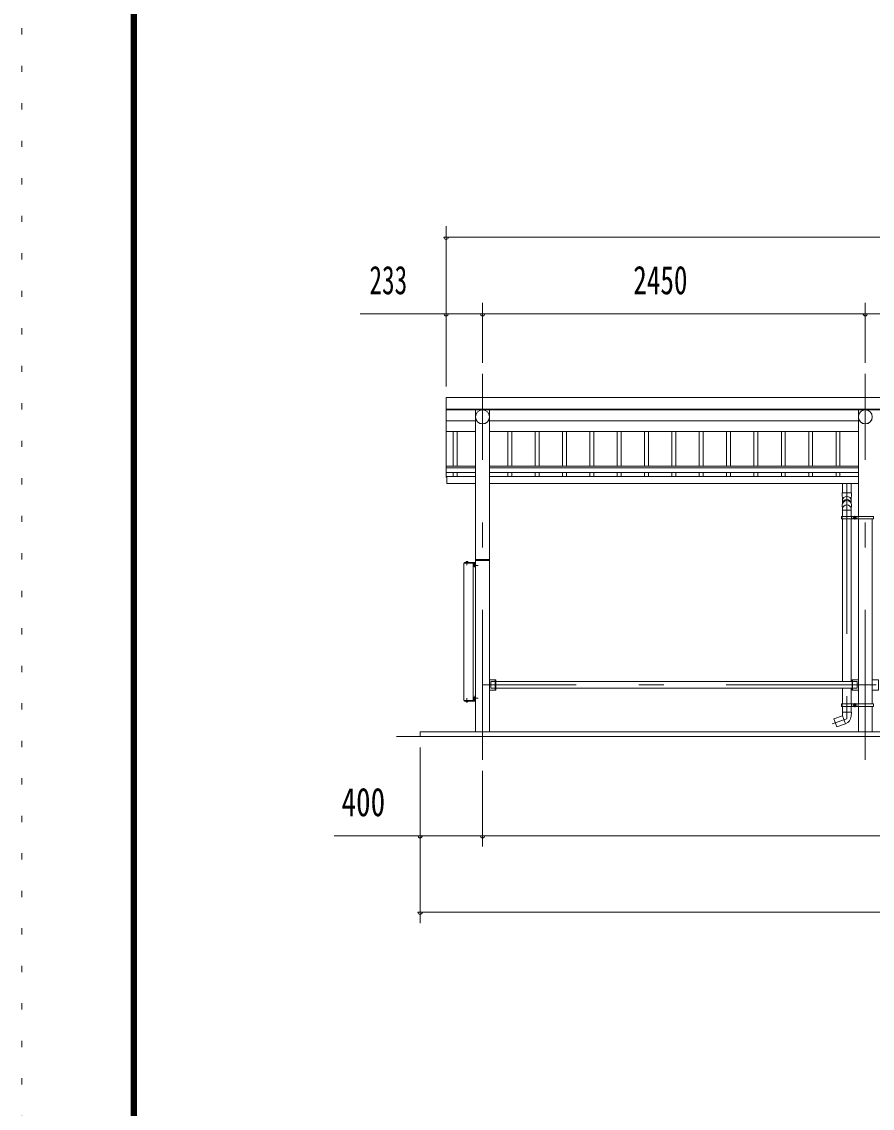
# Model space of a CAD drawing. Units: millimetres, scale not verified. Extents: x -34085 to 34091, y -14700 to 14700.
# Drawn here: x -7489 to -2045, y 748 to 7701 of the extents above; entities that cross this region are included whole.
import ezdxf
from ezdxf.enums import TextEntityAlignment as Align

# ---------------------------------------------------------------- set-up
doc = ezdxf.new("R2010")
doc.units = ezdxf.units.MM
doc.header["$LTSCALE"] = 80
doc.linetypes.add('USER3', pattern=[24, 12, -5, 2, -5])
doc.linetypes.add('USER4', pattern=[3, 0.5, -2.5])
for name, color, linetype, lineweight in [('0-2_1-07BOLD', 7, 'Continuous', 18), ('0-3_1-27CENTER', 3, 'USER3', 18), ('0-4_1-47THIN', 4, 'Continuous', 18), ('0-5_1-57DIM', 3, 'Continuous', 18), ('0-C_F-F1PAPER', 5, 'Continuous', 18), ('0-D_F-E_J_ADD', 5, 'USER4', 18)]:
    doc.layers.add(name, color=color, linetype=linetype, lineweight=lineweight)
doc.styles.add('ＭＳ ゴシック', font='')
doc.styles.get('ＭＳ ゴシック').set_extended_font_data('MS Gothic')

msp = doc.modelspace()

# ---------------------------------------------------------------- linework, layer by layer
at = {"layer": '0-2_1-07BOLD'}
for p, q in [((-4772.08, 5221.4), (5893.91, 5221.4)), ((5893.92, 5217.33), (-4772.08, 5217.33)), ((-4583.63, 3157.54), (-4583.63, 5217.33)), ((-4494.53, 5217.33), (-4494.53, 3157.54)), ((-2133.63, 5217.33), (-2133.63, 4535.54)), ((-4583.64, 5147.84), (-4772.08, 5147.84)), ((-4494.54, 5147.84), (-2133.63, 5147.84)), ((-4772.08, 5078.35), (-4583.64, 5078.35)), ((-2133.63, 5078.35), (-4494.54, 5078.35)), ((-4772.08, 4856.73), (-4583.64, 4856.73)), ((-4583.64, 4846.3), (-4772.08, 4846.3)), ((-4772.08, 4816.69), (-4583.63, 4816.69)), ((-4494.54, 4856.73), (-2133.63, 4856.73)), ((-2133.63, 4846.3), (-4494.54, 4846.3)), ((-4494.54, 4816.69), (-2133.63, 4816.69)), ((-4583.63, 4790.36), (-4767.08, 4790.36)), ((-2133.63, 4790.36), (-4494.54, 4790.36)), ((-4494.54, 4745.36), (-2133.63, 4745.36)), ((-2234.59, 4685.74), (-2234.59, 4745.36)), ((-2179.59, 4745.36), (-2179.59, 4685.74)), ((-2236.2, 4527.54), (-2242.3, 4527.54)), ((-2236.2, 4535.54), (-2236.2, 4519.54)), ((-2234.6, 4519.54), (-2234.6, 3478.89)), ((-2234.59, 4576.09), (-2179.59, 4576.09)), ((-2179.59, 4519.54), (-2179.59, 3478.89)), ((-2178, 4519.54), (-2178, 4535.54)), ((-2135.25, 4535.54), (-2135.25, 4519.54)), ((-2133.64, 4519.54), (-2133.64, 3335.54)), ((-2044.54, 3335.54), (-2044.54, 4519.54)), ((-2133.63, 3386.14), (-2133.63, 4517.54)), ((-4641.52, 4242.34), (-4641.52, 4245.83)), ((-4635.75, 4245.83), (-4635.75, 4242.34)), ((-4494.53, 4252.54), (-4583.63, 4252.54)), ((-4580.63, 4260.54), (-4497.53, 4260.54)), ((-4599.83, 4237.54), (-4599.83, 3357.54)), ((-4590.43, 4226.29), (-4595.24, 4226.29)), ((-4595.24, 4218.79), (-4590.43, 4218.79)), ((-4588.43, 4224.54), (-4590.43, 4222.54)), ((-4590.43, 4220.54), (-4588.43, 4222.54)), ((-4454.53, 3490.54), (-4494.53, 3490.54)), ((-4457.73, 3424.54), (-4457.73, 3490.54)), ((-4454.53, 3490.54), (-4454.53, 3424.54)), ((-4454.53, 3478.89), (-2173.63, 3478.89)), ((-2173.64, 3490.54), (-2133.64, 3490.54)), ((-2170.44, 3424.54), (-2170.44, 3490.54)), ((-4454.53, 3424.54), (-4494.53, 3424.54)), ((-2173.63, 3436.19), (-4454.53, 3436.19)), ((-2234.6, 3436.19), (-2234.6, 3335.54)), ((-2179.59, 3335.54), (-2179.59, 3436.19)), ((-4641.52, 3352.74), (-4641.52, 3349.25)), ((-4635.75, 3349.25), (-4635.75, 3352.74)), ((-4590.43, 3376.29), (-4595.24, 3376.29)), ((-4590.43, 3368.79), (-4595.24, 3368.79)), ((-4595.24, 3365.04), (-4590.43, 3365.04)), ((-4590.43, 3380.34), (-4588.43, 3380.34)), ((-4590.43, 3374.54), (-4588.43, 3372.54)), ((-4588.43, 3370.54), (-4590.43, 3372.54)), ((-4588.43, 3381.04), (-4586.83, 3381.04)), ((-2236.2, 3327.54), (-2242.3, 3327.54)), ((-2236.2, 3335.54), (-2236.2, 3319.54)), ((-2234.6, 3319.54), (-2234.6, 3282.63)), ((-2179.59, 3282.63), (-2179.59, 3319.54)), ((-2177.99, 3319.54), (-2177.99, 3335.54)), ((-2135.25, 3335.54), (-2135.25, 3319.54)), ((-2133.64, 3319.54), (-2133.64, 3157.54)), ((-2044.54, 3157.54), (-2044.54, 3319.54)), ((-2215.78, 3208.95), (-2234.59, 3260.63)), ((6210.91, 3127.54), (-5089.08, 3127.54))]:
    msp.add_line(p, q, dxfattribs=at)
for points in [[(5893.91, 4787.78), (5893.91, 5296.54), (-4772.08, 5296.54), (-4772.08, 4787.78), (-4767.08, 4787.78)], [(-4767.08, 4790.36), (-4767.08, 4745.36), (-4583.63, 4745.36)], [(-2177.6, 4685.74), (-2236.59, 4685.74), (-2234.59, 4636.07), (-2234.59, 4617.98)], [(-2179.59, 4617.97), (-2179.59, 4636.07), (-2177.6, 4685.74)], [(-2236.59, 4608.88), (-2234.59, 4583.03), (-2234.59, 4535.54)], [(-2179.59, 4535.54), (-2179.59, 4583.03), (-2177.6, 4609)], [(-4644.89, 4240.74), (-4644.89, 4242.34), (-4632.38, 4242.34), (-4632.38, 4240.74)], [(-4632.86, 4242.34), (-4632.86, 4245.83), (-4633.73, 4246.34), (-4643.53, 4246.34), (-4644.41, 4245.83), (-4644.41, 4242.34)], [(-4587.84, 3357.54), (-4659.84, 3357.54), (-4659.84, 4237.54), (-4587.84, 4237.54)], [(-4587.84, 4240.74), (-4653.63, 4240.74), (-4653.63, 4237.54)], [(-4590.43, 4215.03), (-4595.24, 4215.03), (-4595.94, 4216.24), (-4595.94, 4228.84), (-4595.24, 4230.04), (-4590.43, 4230.04)], [(-4588.43, 4230.34), (-4590.43, 4230.34), (-4590.43, 4214.74), (-4588.43, 4214.74)], [(-4586.83, 4214.04), (-4588.43, 4214.04), (-4588.43, 4231.04), (-4586.83, 4231.04)], [(-4586.83, 4236.54), (-4586.83, 4205.74), (-4583.63, 4205.74)], [(-4457.73, 3436.19), (-4486.59, 3436.19), (-4486.59, 3478.89), (-4457.73, 3478.89)], [(-2173.64, 3490.54), (-2173.64, 3424.54), (-2133.64, 3424.54)], [(-2170.44, 3478.89), (-2141.59, 3478.89), (-2141.59, 3436.19), (-2170.44, 3436.19)], [(-2044.54, 3490.54), (-2004.55, 3490.54), (-2004.55, 3424.54), (-2044.54, 3424.54)], [(-4587.84, 3354.34), (-4653.63, 3354.34), (-4653.63, 3357.54)], [(-4644.89, 3354.34), (-4644.89, 3352.74), (-4632.38, 3352.74), (-4632.38, 3354.34)], [(-4632.86, 3352.74), (-4632.86, 3349.25), (-4633.73, 3348.74), (-4643.53, 3348.74), (-4644.41, 3349.25), (-4644.41, 3352.74)], [(-4595.24, 3365.04), (-4595.94, 3366.24), (-4595.94, 3378.84), (-4595.24, 3380.05), (-4590.43, 3380.05)], [(-4588.43, 3364.74), (-4590.43, 3364.74), (-4590.43, 3380.34)], [(-4588.43, 3381.04), (-4588.43, 3364.04), (-4586.83, 3364.04)], [(-4583.63, 3389.34), (-4586.83, 3389.34), (-4586.83, 3358.54)], [(-2236.09, 3282.63), (-2234.59, 3260.63), (-2290.97, 3240.11), (-2272.16, 3188.43), (-2216.06, 3208.85)], [(-2236.09, 3282.63), (-2178.09, 3282.63), (-2179.85, 3256.84)], [(-4939.08, 3127.54), (-4939.08, 3157.54), (6060.91, 3157.54), (6060.91, 3127.54)]]:
    msp.add_lwpolyline(points, dxfattribs=at)
for points in [[(-2036.85, 4519.54), (-2242.3, 4519.54), (-2242.3, 4535.54), (-2036.85, 4535.54)], [(-2151.62, 4524.65), (-2156.62, 4521.77), (-2161.62, 4524.65), (-2161.62, 4530.42), (-2156.62, 4533.31), (-2151.62, 4530.42)], [(-2036.84, 3335.54), (-2242.3, 3335.54), (-2242.3, 3319.54), (-2036.84, 3319.54)], [(-2151.62, 3330.43), (-2156.62, 3333.31), (-2161.62, 3330.43), (-2161.62, 3324.65), (-2156.62, 3321.77), (-2151.62, 3324.65)]]:
    msp.add_lwpolyline(points, close=True, dxfattribs=at)
for centre, radius in [((-4539.08, 5172.78), 44.55), ((-2089.09, 5172.78), 44.55), ((-2156.62, 4527.54), 6.25), ((-2156.62, 4527.54), 4.9), ((-2156.62, 3327.54), 6.25), ((-2156.62, 3327.54), 4.9)]:
    msp.add_circle(centre, radius, dxfattribs=at)
for centre, radius, start, end in [((-4539.08, 5172.09), 44.55, 180, 0), ((-2089.09, 5172.09), 44.55, 180, 0), ((-2207.09, 4636.37), 27.55, 3.55867, 176.44133), ((-2207.09, 4607.16), 29.55, 3.56303, 176.43697), ((-2207.09, 4615.67), 27.55, 3.55867, 176.44133), ((-2207.09, 4582.05), 27.55, 3.55867, 176.44133), ((-4642.96, 4244.02), 2.32, 51.45377, 90), ((-4638.63, 4237.83), 8.51, 70.16867, 109.82912), ((-4634.31, 4244.02), 2.32, 90, 128.53143), ((-4580.63, 4257.54), 3, 90, 180), ((-4497.53, 4257.54), 3, 0, 90), ((-4593.06, 4228.17), 2.88, 180, 220.72682), ((-4593.06, 4216.91), 2.88, 139.27318, 180), ((-4585.47, 4222.54), 10.46, 158.9763, 201.02541), ((-4587.84, 4236.54), 4.2, 0, 90), ((-4587.84, 4236.54), 1, 0, 90), ((-4642.96, 3351.06), 2.32, 270, 308.54623), ((-4638.63, 3357.25), 8.51, 250.17088, 289.83133), ((-4634.31, 3351.06), 2.32, 231.46857, 270), ((-4593.06, 3378.17), 2.88, 180, 220.72682), ((-4593.06, 3366.91), 2.88, 139.27318, 180), ((-4585.47, 3372.54), 10.46, 158.97459, 201.0237), ((-4587.84, 3358.54), 1, 270, 0), ((-4587.84, 3358.54), 4.2, 270, 0), ((-2234.72, 3260.59), 55, 289.83269, 356.09424)]:
    msp.add_arc(centre, radius, start, end, dxfattribs=at)
at = {"layer": '0-3_1-27CENTER'}
for p, q in [((-4539.08, 2977.54), (-4539.08, 5447.54)), ((-2089.08, 2977.54), (-2089.08, 5447.54)), ((-2207.09, 4745.36), (-2207.09, 3241.38)), ((-2144.12, 4527.54), (-2169.12, 4527.54)), ((-2156.62, 4515.04), (-2156.62, 4540.04)), ((-4638.63, 4249.25), (-4638.63, 4223.06)), ((-4599.94, 4222.54), (-4568.03, 4222.54)), ((5660.92, 3457.54), (-4539.08, 3457.54)), ((-4638.63, 3372.02), (-4638.63, 3345.83)), ((-4568.03, 3372.54), (-4599.94, 3372.54)), ((-2156.62, 3340.04), (-2156.62, 3315.04)), ((-2169.12, 3327.54), (-2144.12, 3327.54)), ((-2207.08, 3241.38), (-2300.35, 3207.43))]:
    msp.add_line(p, q, dxfattribs=at)
at = {"layer": '0-4_1-47THIN'}
for p, q in [((-4726.58, 4856.73), (-4726.58, 5078.35)), ((-4701.58, 5078.35), (-4701.58, 4856.73)), ((-4376.58, 5078.35), (-4376.58, 4856.73)), ((-4351.58, 4856.73), (-4351.58, 5078.35)), ((-4201.58, 4856.73), (-4201.58, 5078.35)), ((-4176.58, 5078.35), (-4176.58, 4856.73)), ((-4026.58, 5078.35), (-4026.58, 4856.73)), ((-4001.58, 4856.73), (-4001.58, 5078.35)), ((-3851.58, 4856.73), (-3851.58, 5078.35)), ((-3826.58, 5078.35), (-3826.58, 4856.73)), ((-3676.58, 5078.35), (-3676.58, 4856.73)), ((-3651.58, 4856.73), (-3651.58, 5078.35)), ((-3501.58, 4856.73), (-3501.58, 5078.35)), ((-3476.58, 5078.35), (-3476.58, 4856.73)), ((-3326.58, 5078.35), (-3326.58, 4856.73)), ((-3301.58, 4856.73), (-3301.58, 5078.35)), ((-3151.58, 4856.73), (-3151.58, 5078.35)), ((-3126.58, 5078.35), (-3126.58, 4856.73)), ((-2976.58, 5078.35), (-2976.58, 4856.73)), ((-2951.58, 4856.73), (-2951.58, 5078.35)), ((-2801.58, 4856.73), (-2801.58, 5078.35)), ((-2776.58, 5078.35), (-2776.58, 4856.73)), ((-2626.58, 5078.35), (-2626.58, 4856.73)), ((-2601.58, 4856.73), (-2601.58, 5078.35)), ((-2451.58, 4856.73), (-2451.58, 5078.35)), ((-2426.58, 5078.35), (-2426.58, 4856.73)), ((-2276.58, 5078.35), (-2276.58, 4856.73)), ((-2251.58, 4856.73), (-2251.58, 5078.35)), ((-4726.58, 4790.36), (-4726.58, 4816.69)), ((-4701.58, 4816.69), (-4701.58, 4790.36)), ((-4376.58, 4816.69), (-4376.58, 4790.36)), ((-4351.58, 4790.36), (-4351.58, 4816.69)), ((-4201.58, 4790.36), (-4201.58, 4816.69)), ((-4176.58, 4816.69), (-4176.58, 4790.36)), ((-4026.58, 4816.69), (-4026.58, 4790.36)), ((-4001.58, 4790.36), (-4001.58, 4816.69)), ((-3851.58, 4790.36), (-3851.58, 4816.69)), ((-3826.58, 4816.69), (-3826.58, 4790.36)), ((-3676.58, 4816.69), (-3676.58, 4790.36)), ((-3651.58, 4790.36), (-3651.58, 4816.69)), ((-3501.58, 4790.36), (-3501.58, 4816.69)), ((-3476.58, 4816.69), (-3476.58, 4790.36)), ((-3326.58, 4816.69), (-3326.58, 4790.36)), ((-3301.58, 4790.36), (-3301.58, 4816.69)), ((-3151.58, 4790.36), (-3151.58, 4816.69)), ((-3126.58, 4816.69), (-3126.58, 4790.36)), ((-2976.58, 4816.69), (-2976.58, 4790.36)), ((-2951.58, 4790.36), (-2951.58, 4816.69)), ((-2801.58, 4790.36), (-2801.58, 4816.69)), ((-2776.58, 4816.69), (-2776.58, 4790.36)), ((-2626.58, 4816.69), (-2626.58, 4790.36)), ((-2601.58, 4790.36), (-2601.58, 4816.69)), ((-2451.58, 4790.36), (-2451.58, 4816.69)), ((-2426.58, 4816.69), (-2426.58, 4790.36)), ((-2276.58, 4816.69), (-2276.58, 4790.36)), ((-2251.58, 4790.36), (-2251.58, 4816.69))]:
    msp.add_line(p, q, dxfattribs=at)
at = {"layer": '0-5_1-57DIM'}
for p, q in [((-4772.08, 5366.54), (-4772.08, 6392.54)), ((-4758.08, 6322.54), (-4786.08, 6322.54)), ((-4772.08, 6322.54), (5893.91, 6322.54)), ((-4539.08, 5517.54), (-4539.08, 5902.54)), ((-2089.08, 5517.54), (-2089.08, 5902.54)), ((-4772.08, 5832.54), (-5321.58, 5832.54)), ((-4758.08, 5832.54), (-4786.08, 5832.54)), ((-4772.08, 5832.54), (-4539.08, 5832.54)), ((-4525.08, 5832.54), (-4553.08, 5832.54)), ((-4539.08, 5832.54), (-2089.08, 5832.54)), ((-2075.08, 5832.54), (-2103.08, 5832.54)), ((-2089.08, 5832.54), (710.91, 5832.54)), ((-4939.08, 1932.54), (-4939.08, 3057.54)), ((-4539.08, 2907.54), (-4539.08, 2422.54)), ((-4939.08, 2492.54), (-5488.58, 2492.54)), ((-4925.08, 2492.54), (-4953.08, 2492.54)), ((-4939.08, 2492.54), (-4539.08, 2492.54)), ((-4525.08, 2492.54), (-4553.08, 2492.54)), ((-4539.08, 2492.54), (5660.92, 2492.54)), ((-4925.08, 2002.54), (-4953.08, 2002.54)), ((-4939.08, 2002.54), (6060.91, 2002.54))]:
    msp.add_line(p, q, dxfattribs=at)
for centre in [(-4772.08, 6322.54), (-4772.08, 5832.54), (-4539.08, 5832.54), (-2089.08, 5832.54), (-4939.08, 2492.54), (-4539.08, 2492.54), (-4939.08, 2002.54)]:
    msp.add_arc(centre, 14, 180, 0, dxfattribs=at)
at = {"layer": '0-C_F-F1PAPER'}
for points in [[(33391.46, -14000), (33391.46, 14140), (-6788.54, 14140), (-6788.54, -14000)], [(33387.96, -13996.5), (33387.96, 14136.5), (-6785.04, 14136.5), (-6785.04, -13996.5)], [(33384.46, -13993), (-6781.54, -13993), (-6781.54, 14133), (33384.46, 14133)], [(33380.96, -13989.5), (33380.96, 14129.5), (-6778.04, 14129.5), (-6778.04, -13989.5)], [(33377.46, -13986), (-6774.54, -13986), (-6774.54, 14126), (33377.46, 14126)], [(33373.96, -13982.5), (33373.96, 14122.5), (-6771.04, 14122.5), (-6771.04, -13982.5)], [(33370.46, -13979), (-6767.54, -13979), (-6767.54, 14119), (33370.46, 14119)], [(33366.96, -13975.5), (33366.96, 14115.5), (-6764.04, 14115.5), (-6764.04, -13975.5)], [(33363.46, -13972), (33363.46, 14112), (-6760.54, 14112), (-6760.54, -13972)], [(33359.96, -13968.5), (33359.96, 14108.5), (-6757.04, 14108.5), (-6757.04, -13968.5)], [(33356.46, -13965), (-6753.54, -13965), (-6753.54, 14105), (33356.46, 14105)]]:
    msp.add_lwpolyline(points, close=True, dxfattribs=at)
at = {"layer": '0-D_F-E_J_ADD'}
msp.add_lwpolyline([(34091.46, -14700), (-7488.54, -14700), (-7488.54, 14700), (34091.46, 14700)], close=True, dxfattribs=at)

# ---------------------------------------------------------------- texts
at = {"layer": '0-5_1-57DIM', "color": 7, "style": 'ＭＳ ゴシック'}
for s, width, p in [('233', 0.65, (-5263.03, 5902.54)), ('2450', 0.7, (-3574.49, 5902.54)), ('400', 0.75, (-5441.51, 2562.54))]:
    msp.add_text(s, height=182.3, dxfattribs=dict(at, width=width)).set_placement(p, align=Align.BOTTOM_LEFT)

doc.saveas('drawing.dxf')
